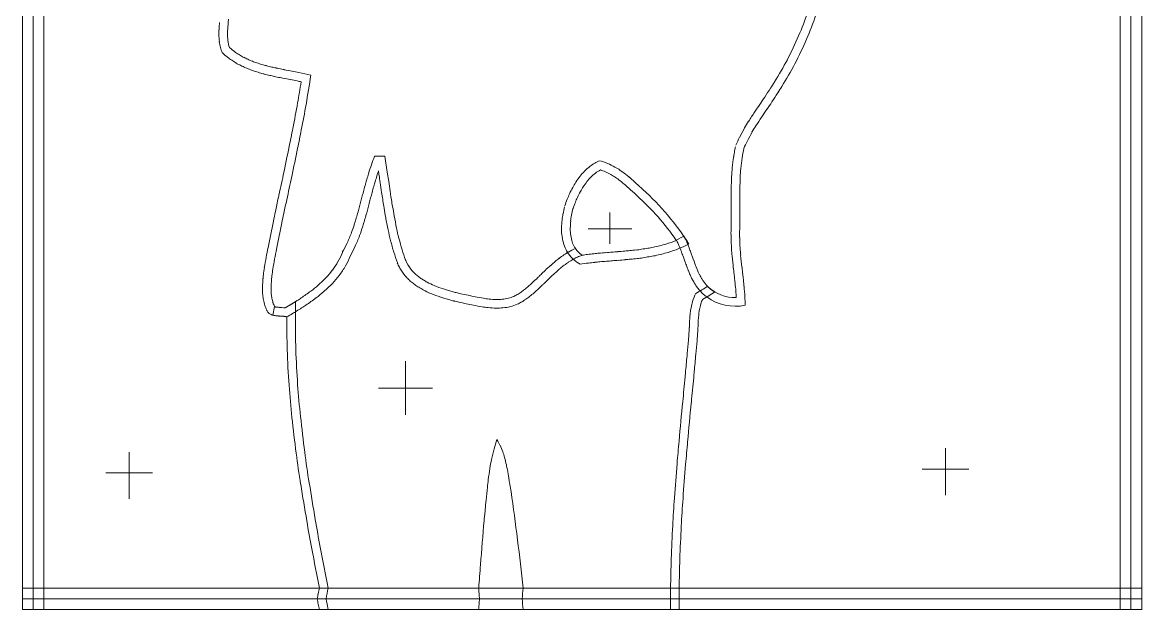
# Model space of a CAD drawing. Header units: millimetres. Extents: x 1101 to 2141, y -1815 to -275.
# Drawn here: x 1101 to 2141, y -1815 to -1269 of the extents above; entities that cross this region are included whole.
import ezdxf

# ---------------------------------------------------------------- set-up
doc = ezdxf.new("R2010")
doc.units = ezdxf.units.MM
for name, color, linetype, lineweight, true_color in [('1', 7, 'Continuous', 0, 0xffffff), ('2', 2, 'Continuous', 0, 0xffff00), ('3', 253, 'Continuous', 0, 0xa0a0a4), ('4', 5, 'Continuous', 0, 0x0000ff), ('5', 178, 'Continuous', 0, 0x000000), ('6', 1, 'Continuous', 0, 0xff0000)]:
    doc.layers.add(name, color=color, linetype=linetype, lineweight=lineweight, true_color=true_color)

msp = doc.modelspace()

# ---------------------------------------------------------------- linework, layer by layer
at = {"layer": '1'}
for p, q in [((1100.9, -1814.6), (1100.9, -274.6)), ((2140.9, -1814.6), (2140.9, -274.6)), ((2140.9, -1814.6), (1100.9, -1814.6))]:
    msp.add_line(p, q, dxfattribs=at)
at = {"layer": '2'}
for p, q in [((1100.9, -1814.6), (1100.9, -274.6)), ((2140.9, -1814.6), (2140.9, -274.6)), ((1646.8, -1474.8), (1646.8, -1445.8)), ((1626.5, -1460.8), (1667.2, -1460.8)), ((2140.9, -1814.6), (1100.9, -1814.6))]:
    msp.add_line(p, q, dxfattribs=at)
for centre, radius, start, end in [((1658.1, -1442), 49.3, 127.0026, 135.1238), ((1654.7, -1437.5), 43.6, 113.5721, 127.0026), ((1619.9, -1458.8), 63.7, 60.3603, 74.1987), ((1616.3, -1465.3), 71.2, 55.976, 60.3603), ((1672.3, -1453.9), 67.8, 141.6798, 147.4331), ((1661.6, -1445.4), 54.1, 135.1238, 141.6798), ((1602.1, -1486.3), 96.5, 52.2713, 55.976), ((1590.5, -1501.3), 115.4, 49.8865, 52.2713), ((1531.6, -1571.2), 206.9, 48.1341, 49.8865), ((1701.7, -1470.5), 101.6, 151.7599, 155.4756), ((1680.1, -1458.9), 77, 147.4331, 151.7599), ((1420.7, -1694.9), 373, 47.3058, 48.1341), ((2155.7, -898.3), 710.9, 227.3058, 227.7263), ((1514.2, -1605.6), 243.9, 32.3818, 48.0034), ((1765.3, -1496.8), 170.4, 158.1347, 160.3197), ((1716.4, -1477.2), 117.7, 155.4756, 158.1347), ((1713, -1466.9), 111.6, 166.185, 169.6608), ((1675.8, -1460.9), 73.9, 173.676, 179.2235), ((1687.5, -1462.2), 85.7, 169.6608, 173.676), ((1656.1, -1460.7), 54.3, 179.2235, 185.8473), ((1648, -1461.5), 46.1, 185.8473, 195.4159), ((1637.4, -1464.4), 35.1, 195.4159, 206.7783), ((1668.8, -1375.1), 112.3, 286.6365, 297.2741), ((1635.3, -1465.5), 32.8, 206.7783, 213.6779), ((1633.9, -1466.4), 31.1, 213.6779, 220.8244), ((1633.8, -1466.5), 31, 220.8244, 228.0512), ((1648.3, -1282.4), 207.3, 278.0456, 279.7382), ((1655.3, -1323.2), 166, 279.7382, 281.6397), ((1659.7, -1344.6), 144.1, 281.6397, 286.6365), ((1634.6, -1465.6), 32.1, 228.0512, 241.1918), ((1652.3, -1695.3), 204.3, 97.1555, 99.3477), ((1662.7, -1777.7), 287.3, 95.9868, 97.1555), ((1669, -1838.5), 348.5, 95.232, 95.9868), ((1697.6, -2150.2), 661.5, 94.6813, 95.232), ((1748.2, -2768.4), 1281.7, 94.4341, 94.6813), ((1488.7, 578.6), 2075.3, 274.4341, 274.5883), ((1587.9, -658.6), 834.2, 274.5883, 275.0444), ((1625.7, -1086.7), 404.3, 275.0444, 275.7028), ((1632.8, -1157.7), 333, 275.7028, 276.7706), ((1644.3, -1254.1), 236, 276.7706, 278.0456)]:
    msp.add_arc(centre, radius, start, end, dxfattribs=at)
at = {"layer": '3'}
for p, q in [((1100.9, -1814.6), (1100.9, -274.6)), ((2140.9, -1814.6), (2140.9, -274.6)), ((1354.7, -1542.6), (1354.7, -1528.4)), ((1200, -1711.8), (1200, -1668.2)), ((1958.7, -1708.3), (1958.7, -1664.7)), ((1937, -1684.2), (1980.3, -1684.2)), ((1178.4, -1687.7), (1221.6, -1687.7)), ((1703.1, -1814.6), (1703.1, -1794.7)), ((1385, -1814.6), (1100.9, -1814.6)), ((2140.9, -1814.6), (1703.1, -1814.6))]:
    msp.add_line(p, q, dxfattribs=at)
for centre, radius, start, end in [((2521.3, -1395.5), 1235.7, 173.9812, 174.1605), ((1534.1, -1158.5), 313.2, 336.8614, 341.199), ((1362, -1280.2), 70.6, 176.9312, 181.4017), ((1387.9, -1281.5), 96.5, 175.6293, 176.9312), ((1455.6, -1286.7), 164.4, 174.6155, 175.6293), ((1476.2, -1288.7), 185.1, 174.1605, 174.6155), ((1330, -1280.9), 38.5, 181.4017, 187.2121), ((1322.4, -1281.9), 30.9, 187.2121, 200.0002), ((1544.2, -1162.8), 302.2, 332.2179, 336.8614), ((1331.6, -1250.8), 56.5, 227.4476, 234.7223), ((1333.3, -1248.4), 59.4, 234.7223, 238.7981), ((1337.7, -1241.1), 68, 238.7981, 242.6371), ((1340.4, -1235.9), 73.8, 242.6371, 245.9494), ((1346.7, -1221.7), 89.4, 245.9494, 248.9853), ((1350.3, -1212.3), 99.5, 248.9853, 251.4725), ((1359, -1186.4), 126.8, 251.4725, 253.6933), ((1364.1, -1169), 144.9, 253.6933, 255.4049), ((1377.9, -1116.1), 199.6, 255.4049, 256.8739), ((1560.4, -1171.3), 284, 327.4314, 332.2179), ((1386.7, -1078.1), 238.6, 256.8739, 257.8771), ((1421.2, -917.5), 402.9, 257.8771, 258.6544), ((1420.8, -919.9), 400.4, 258.6544, 258.9831), ((2152.5, 2838.6), 4229.5, 258.9831, 259.0852), ((1168.7, -2263), 966.1, 78.7145, 79.0852), ((1289.7, -1656.8), 347.9, 76.8472, 78.7145), ((417.4, -1177.4), 961.8, 349.9468, 351.5916), ((1468.4, -1121.9), 388.2, 326.1115, 327.5488), ((1637.1, -1229.1), 188.4, 327.5488, 329.5905), ((1051.4, -841.8), 890.6, 325.5715, 326.1115), ((-10.8, -1101.4), 1396.7, 348.9541, 349.9468), ((2411.5, -1774), 758.3, 145.5715, 146.2182), ((1941.9, -1465.6), 196.5, 147.7646, 149.9172), ((2091.4, -1559.9), 373.2, 146.2182, 147.7646), ((-318.7, -1041.3), 1710.4, 348.3726, 348.9541), ((1913.7, -1449.2), 163.8, 149.9172, 153.279), ((1875.6, -1430.1), 121.2, 153.279, 157.2238), ((-2639.4, -563.8), 4079.7, 347.9966, 348.3726), ((1899.4, -1414.3), 139.2, 167.6539, 171.4723), ((1939.3, -1420.3), 179.5, 171.4723, 174.8117), ((-8989.8, 786.4), 10572.1, 347.93691, 347.99658), ((2092.1, -1429.1), 332.6, 177.1588, 179.0086), ((1969.3, -1423), 209.7, 174.8117, 177.1588), ((15681.7, -4486.1), 14656.5, 167.93691, 167.9799), ((2190.8, -1430.8), 431.4, 179.0086, 179.5651), ((7382.1, -2718.9), 6170.9, 167.9799, 168.09988), ((2459.4, -1432.9), 700, 179.5651, 180.0005), ((2528.4, -1432.9), 769, 180.0005, 180.1945), ((7052.9, -1417.5), 5293.5, 180.1945, 180.2682), ((568.6, -1447.8), 1190.9, 359.6869, 0.2682), ((3487.9, -1900.8), 2191.7, 168.2712, 168.9226), ((4300.7, -2069.6), 3021.9, 168.0999, 168.2712), ((1416.8, -1452.5), 342.7, 358.6122, 359.6869), ((1912.8, -1465.5), 153.5, 178.2277, 181.3908), ((1980.9, -1463.8), 221.6, 181.3908, 184.0016), ((2575.3, -1722.1), 1261.8, 168.9226, 169.7799), ((2029.3, -1460.4), 270.2, 184.0016, 185.4781), ((2461.3, -1419), 704.2, 185.4781, 186.3842), ((4370.6, -1205.4), 2625.3, 186.3842, 186.4815), ((1447.9, -1519.1), 116, 174.321, 176.9196), ((1471.5, -1521.5), 139.8, 173.0361, 174.321), ((1933.5, -1577.9), 605.2, 172.4054, 173.0361), ((418.8, -1654.3), 1351.9, 6.2943, 6.4815), ((1044.1, -1585.4), 722.8, 5.8935, 6.2943), ((1401.2, -1516.6), 69.3, 176.9196, 180.2121), ((1388.6, -1516.6), 56.7, 180.2121, 185.0132), ((1524.9, -1171.4), 403.5, 300.0122, 301.8074), ((1763.3, -1488.1), 36.7, 225.5655, 271.4404), ((1375.7, -1551.1), 389.4, 5.3499, 5.8935), ((1477.6, -1541.6), 287.1, 3.3622, 5.3499), ((1371.5, -1518.1), 39.5, 185.0132, 190.6161), ((1366.3, -1519.1), 34.2, 190.6161, 197.7287), ((1147, -1198.3), 390, 300.5364, 302.1706), ((1778.5, -1545), 57.3, 163.0977, 169.158), ((1767, -1541.5), 45.3, 152.7022, 163.0977), ((1360.3, -1521), 27.9, 197.7287, 205.4331), ((1336, -1532.6), 1.04, 205.4633, 211.3989), ((1335.4, -1532.7), 0.487, 238.529, 241.7001), ((1335.9, -1531.8), 1.5, 241.7001, 248.9319), ((1337.1, -1528.6), 4.95, 248.9319, 255.1227), ((1337.8, -1526.1), 7.55, 255.1227, 259.3991), ((1339.3, -1517.9), 15.9, 259.3991, 262.8507), ((1340.1, -1511.8), 22, 262.8507, 264.9069), ((1342.7, -1482), 51.9, 264.9069, 266.3626), ((1346.6, -1421.9), 112.2, 266.3626, 266.9822), ((1331.6, -1704.7), 171.1, 86.5255, 86.9822), ((1337.5, -1608.3), 74.4, 84.0847, 86.5255), ((1834.3, -1552.4), 113.6, 173.1939, 176.2197), ((1788.4, -1546.9), 67.4, 169.158, 173.1939), ((2061.7, -1550.1), 707.1, 179.4032, 181.8459), ((2025.2, -1563), 304.8, 177.0057, 177.5586), ((1875.5, -1555.1), 154.9, 176.2197, 177.0057), ((1526.2, -1546.4), 194.4, 355.8193, 357.5133), ((1175.2, -1531.2), 545.7, 357.5133, 357.7658), ((2402.6, -1579.1), 682.5, 177.5586, 177.7658), ((-2244, -1215.1), 3979.1, 354.7872, 354.9669), ((1647.8, -1555.3), 72.5, 353.1336, 355.8193), ((2188.7, -1546), 834.2, 181.8459, 184.0969), ((-5009, -962.9), 6755.6, 354.64933, 354.78724), ((-98986.1, 7930.4), 101152.6, 354.581457, 354.594608), ((-4092.3, -1048.7), 5834.9, 354.59461, 354.64933), ((2271.7, -1540.1), 917.4, 184.0969, 185.9532), ((11095.2, -2511.3), 9422.9, 174.58146, 174.80438), ((2506.8, -1515.5), 1153.7, 185.9532, 187.6099), ((4796.5, -1938.6), 3098.2, 174.8044, 175.1935), ((2667.1, -1494.1), 1315.5, 187.6099, 188.8689), ((4230.8, -1891), 2530.5, 175.1935, 175.9154), ((3197.4, -1411.4), 1852.1, 188.8689, 189.9308), ((3374.5, -1829.9), 1672, 175.9154, 176.8043), ((3584.7, -1343.6), 2245.4, 189.9308, 190.6021), ((3146.1, -1817.1), 1443.2, 176.8043, 178.0272), ((5757, -936.9), 4455.4, 190.6021, 191.0992), ((2823, -1806), 1119.9, 178.0272, 179.4166), ((7340, -2962.3), 6068.4, 168.90616, 169.00236), ((6310.8, -847.6), 5019.9, 190.9911, 191.0287), ((7340, -647), 6068.4, 191.02874, 191.09384)]:
    msp.add_arc(centre, radius, start, end, dxfattribs=at)
at = {"layer": '4'}
for p, q in [((1100.9, -1814.6), (1100.9, -274.6)), ((1110.9, -1814.6), (1110.9, -274.6)), ((1120.9, -1814.6), (1120.9, -274.6)), ((2120.9, -1814.6), (2120.9, -274.6)), ((2130.9, -1814.6), (2130.9, -274.6)), ((2140.9, -1814.6), (2140.9, -274.6)), ((2140.9, -1794.7), (1100.9, -1794.7)), ((2140.9, -1804.6), (1100.9, -1804.6)), ((2140.9, -1814.6), (1100.9, -1814.6))]:
    msp.add_line(p, q, dxfattribs=at)
at = {"layer": '5'}
for p, q in [((1100.9, -1814.6), (1100.9, -274.6)), ((2140.9, -1814.6), (2140.9, -274.6)), ((2140.9, -1814.6), (1100.9, -1814.6))]:
    msp.add_line(p, q, dxfattribs=at)
for centre, radius, start, end in [((1534.1, -1158.5), 321.2, 336.8614, 341.199), ((1362, -1280.2), 78.6, 176.9312, 181.4017), ((1387.9, -1281.5), 104.5, 175.6293, 176.9312), ((1455.6, -1286.7), 172.4, 174.6155, 175.6293), ((1476.2, -1288.7), 193.1, 174.1605, 174.6155), ((1330, -1280.9), 46.5, 181.4017, 187.2121), ((1322.4, -1281.9), 38.9, 187.2121, 195.6663), ((1544.2, -1162.8), 310.2, 332.2179, 336.8614), ((1314.6, -1284.1), 30.9, 195.6663, 205.1593), ((1329.4, -1253.4), 61.2, 225.7036, 230.2736), ((1331.6, -1250.8), 64.5, 230.2736, 234.7223), ((1333.3, -1248.4), 67.4, 234.7223, 238.7981), ((1337.7, -1241.1), 76, 238.7981, 242.6371), ((1340.4, -1235.9), 81.8, 242.6371, 245.9494), ((1560.4, -1171.3), 292, 327.4314, 332.2179), ((1346.7, -1221.7), 97.4, 245.9494, 248.9853), ((1350.3, -1212.3), 107.5, 248.9853, 251.4725), ((1359, -1186.4), 134.8, 251.4725, 253.6933), ((1364.1, -1169), 152.9, 253.6933, 255.4049), ((1377.9, -1116.1), 207.6, 255.4049, 256.8739), ((1386.7, -1078.1), 246.6, 256.8739, 257.8771), ((1421.2, -917.5), 410.9, 257.8771, 258.6544), ((1420.8, -919.9), 408.4, 258.6544, 258.9831), ((2152.5, 2838.6), 4237.5, 258.9831, 259.0852), ((1168.7, -2263), 958.1, 78.7145, 79.0852), ((1289.7, -1656.8), 339.9, 78.0922, 78.7145), ((417.4, -1177.4), 953.8, 349.9468, 351.1446), ((1637.1, -1229.1), 196.4, 327.5488, 329.5905), ((1468.4, -1121.9), 396.2, 326.1115, 327.5488), ((-10.8, -1101.4), 1388.7, 348.9541, 349.9468), ((2411.5, -1774), 750.3, 145.5715, 146.2182), ((1051.4, -841.8), 898.6, 325.5715, 326.1115), ((2091.4, -1559.9), 365.2, 146.2182, 147.7646), ((-318.7, -1041.3), 1702.4, 348.3726, 348.9541), ((1913.7, -1449.2), 155.8, 149.9172, 153.279), ((1941.9, -1465.6), 188.5, 147.7646, 149.9172), ((1875.6, -1430.1), 113.2, 153.279, 157.2238), ((-2639.4, -563.8), 4071.7, 347.9966, 348.3726), ((1899.4, -1414.3), 131.2, 167.6539, 171.4723), ((1939.3, -1420.3), 171.5, 171.4723, 174.8117), ((-8989.8, 786.4), 10564.1, 347.93691, 347.99658), ((1708.2, -1497.9), 291, 162.768, 163.8744), ((1634.7, -1475.1), 214.1, 161.4778, 162.768), ((393.5, -1568.2), 1050.6, 8.5897, 8.8215), ((-1113, -1795.7), 2574.2, 8.4416, 8.5897), ((1661.6, -1445.4), 46.1, 135.1238, 141.6798), ((1658.2, -1442), 41.3, 127.0026, 135.1238), ((1654.8, -1437.5), 35.6, 118.258, 127.0026), ((1623.8, -1450.3), 46.4, 66.0318, 72.2451), ((1620, -1458.8), 55.7, 60.3603, 66.0318), ((1616.3, -1465.3), 63.2, 55.976, 60.3603), ((1602.2, -1486.2), 88.5, 52.2713, 55.976), ((2092.1, -1429.1), 324.6, 177.1588, 179.0086), ((1969.3, -1423), 201.7, 174.8117, 177.1588), ((15681.7, -4486.1), 14664.5, 167.93691, 167.9799), ((2017.7, -1583.8), 612.3, 164.6143, 165.1716), ((1762.3, -1513.5), 347.4, 163.8744, 164.6143), ((30260.3, 2860.3), 29142.7, 188.44159, 188.4598), ((1680.2, -1458.9), 69, 147.4331, 151.7599), ((1672.4, -1453.9), 59.8, 141.6798, 147.4331), ((1590.6, -1501.2), 107.4, 49.8865, 52.2713), ((1531.6, -1571.2), 198.9, 48.1341, 49.8865), ((1420.8, -1694.9), 365, 47.3058, 48.1341), ((2190.8, -1430.8), 423.4, 179.0086, 179.5651), ((7382.1, -2718.9), 6178.9, 167.9799, 168.09988), ((2917.5, -1822), 1543.1, 165.1716, 165.5592), ((2368.8, -1288.1), 944.4, 188.4598, 188.5609), ((2490.8, -1269.7), 1067.8, 188.5609, 189.259), ((1716.4, -1477.2), 109.7, 155.4756, 158.1347), ((1701.8, -1470.5), 93.6, 151.7599, 155.4756), ((2155.7, -898.2), 718.9, 227.3058, 227.7263), ((1514.3, -1605.5), 235.9, 34.6043, 48.0034), ((2459.4, -1432.9), 692, 179.5651, 180.0005), ((2528.4, -1432.9), 761, 180.0005, 180.1945), ((4300.7, -2069.6), 3029.9, 168.0999, 168.2712), ((880.7, -1297.5), 560.2, 344.4915, 345.5592), ((1921.3, -1362.6), 490.7, 189.259, 190.2889), ((1713.1, -1466.8), 103.6, 166.185, 169.6608), ((1765.4, -1496.8), 162.4, 158.1347, 160.3197), ((7052.9, -1417.5), 5285.5, 180.1945, 180.2682), ((568.6, -1447.8), 1198.9, 359.6869, 0.2682), ((3487.9, -1900.8), 2199.7, 168.2712, 168.9226), ((1116.7, -1363), 315.2, 342.3178, 344.4915), ((1833.2, -1378.5), 401.2, 190.2889, 191.9886), ((1675.9, -1460.9), 65.9, 173.676, 179.2235), ((1687.5, -1462.2), 77.7, 169.6608, 173.676), ((1416.8, -1452.5), 350.7, 358.6122, 359.6869), ((1249.9, -1405.4), 175.5, 339.4046, 342.3178), ((1713.9, -1403.9), 279.3, 191.9886, 194.026), ((1656.2, -1460.6), 46.3, 179.2235, 185.8473), ((1648.1, -1461.5), 38.1, 185.8473, 195.4159), ((1912.8, -1465.5), 145.5, 178.2277, 181.3908), ((1276.2, -1415.3), 147.4, 335.0682, 339.4046), ((1679.8, -1412.4), 244.1, 194.026, 196.733), ((1637.4, -1464.4), 27.1, 195.4159, 206.7783), ((1635.4, -1465.4), 24.8, 206.7783, 213.6779), ((1648.9, -1503.5), 67.7, 25.2685, 28.2029), ((1624.1, -1515.2), 95.1, 22.7931, 25.2685), ((1980.9, -1463.8), 213.6, 181.3908, 184.0016), ((2575.3, -1722.1), 1269.8, 168.9226, 169.7799), ((1339.2, -1460.5), 71, 330.6664, 338.8327), ((1308.2, -1430.2), 112.1, 330.0952, 335.0682), ((1632.5, -1426.6), 194.7, 196.733, 199.7643), ((1641.5, -1540.7), 59.1, 114.9019, 119.6357), ((1634, -1466.4), 23.1, 213.6779, 220.8244), ((1633.9, -1466.4), 23, 220.8244, 228.0512), ((1638.9, -1535.2), 53, 109.9014, 114.9019), ((1634.7, -1465.6), 24.1, 228.0512, 235.1019), ((1605.4, -1523.1), 115.4, 21.1944, 22.7931), ((1516.1, -1557.7), 211.1, 20.0125, 21.1944), ((1360.2, -1614.5), 377, 19.437, 20.0125), ((2029.3, -1460.4), 262.2, 184.0016, 185.4781), ((2461.3, -1419), 696.2, 185.4781, 186.3842), ((1933.5, -1577.9), 613.2, 172.4054, 173.0361), ((1332.3, -1456.6), 78.9, 322.9195, 330.6664), ((1489.9, -1475.9), 43.9, 202.2035, 207.9857), ((1489.6, -1476), 43.5, 207.9857, 213.7931), ((1688.2, -1601.7), 136, 129.8537, 132.0455), ((1660.5, -1568.6), 92.9, 127.2012, 129.8537), ((1653.2, -1558.9), 80.7, 123.6352, 127.2012), ((1644, -1545.1), 64.2, 119.6357, 123.6352), ((2692.2, -1144.4), 1035.5, 199.437, 199.6465), ((2022.6, -1383.5), 324.4, 199.6465, 200.4499), ((1852.9, -1446.8), 143.4, 200.4499, 201.6584), ((4370.6, -1205.4), 2617.3, 186.3842, 186.4815), ((1447.9, -1519.1), 124, 174.321, 176.9196), ((1471.5, -1521.5), 147.8, 173.0361, 174.321), ((1325.8, -1451.7), 87, 316.5354, 322.9195), ((1490.2, -1475.6), 44.3, 213.7931, 219.4079), ((1492.8, -1473.5), 47.7, 219.4079, 224.8177), ((1494.7, -1471.6), 50.4, 224.8177, 229.676), ((2197.4, -2132), 871.3, 134.1894, 134.3456), ((1858.1, -1782.9), 384.5, 133.3366, 134.1894), ((1709.4, -1625.3), 167.7, 132.0455, 133.3366), ((1827.3, -1456.9), 115.8, 201.6584, 203.7149), ((1792.9, -1472), 78.3, 203.7149, 206.2167), ((1783.2, -1476.8), 67.4, 206.2167, 209.6399), ((418.8, -1654.3), 1359.9, 6.2943, 6.4815), ((1044.1, -1585.4), 730.8, 5.8935, 6.2943), ((1401.2, -1516.6), 77.3, 176.9196, 180.2121), ((1388.6, -1516.6), 64.7, 180.2121, 185.0132), ((1306.2, -1433.1), 114, 310.9589, 316.5354), ((1499.5, -1466), 57.7, 229.676, 234.2161), ((1502.2, -1462.2), 62.4, 234.2161, 238.1074), ((1508.3, -1452.5), 73.8, 238.1074, 241.6841), ((1512.9, -1443.9), 83.6, 241.6841, 247.1706), ((1489.4, -1419.1), 133.4, 310.6992, 312.4436), ((1417.8, -1340.9), 239.4, 312.4436, 313.7456), ((1350.9, -1271.1), 336.1, 313.7456, 314.0705), ((1063.9, -974.6), 748.7, 314.0705, 314.2882), ((-68.5, 186.3), 2370.5, 314.2882, 314.3456), ((1770.1, -1484.3), 52.3, 209.6399, 213.5265), ((1766, -1487), 47.4, 213.5265, 218.2684), ((1761, -1491), 41, 218.2684, 223.3656), ((1375.7, -1551.1), 397.4, 5.3499, 5.8935), ((1477.6, -1541.6), 295.1, 3.4046, 5.3499), ((1371.5, -1518.1), 47.5, 185.0132, 190.6161), ((1366.3, -1519.1), 42.2, 190.6161, 197.7287), ((1253.2, -1365), 200.3, 303.687, 306.958), ((1293.2, -1418.1), 133.9, 306.958, 310.9589), ((1528, -1408), 122.5, 247.1706, 251.7022), ((1535, -1386.9), 144.7, 251.7022, 253.3514), ((1545.8, -1350.6), 182.6, 253.3514, 254.8194), ((1552.3, -1326.8), 207.3, 254.8194, 255.9389), ((1572.4, -1246.4), 290.2, 255.9389, 256.8852), ((1527.7, -1467.3), 71.8, 300.985, 304.9512), ((1522.5, -1459.9), 80.8, 304.9512, 308.0522), ((1504, -1436.2), 110.9, 308.0522, 310.6992), ((1759.8, -1492.1), 39.4, 223.3656, 228.9155), ((1759.1, -1492.8), 38.4, 228.9155, 234.5356), ((1763.3, -1488.1), 44.7, 233.7353, 281.8694), ((1595.9, -1534.5), 176.6, 0.8901, 3.4046), ((1360.3, -1521), 35.9, 197.7287, 205.4331), ((1336, -1532.6), 9.04, 205.4633, 214.0058), ((1335, -1533.3), 7.77, 214.0058, 223.2196), ((1334.9, -1533.4), 7.64, 223.2196, 232.7023), ((1147, -1198.3), 398, 300.9625, 301.6029), ((1180.6, -1252.9), 333.9, 301.6029, 302.5639), ((1228.7, -1328.3), 244.5, 302.5639, 303.687), ((1430.5, -1910.1), 388.6, 77.696, 78.711), ((1610.8, -1083.5), 457.4, 257.696, 258.5584), ((1561.8, -1325.4), 210.6, 258.5584, 260.7596), ((1544.6, -1431), 103.6, 260.7596, 263.8977), ((1542.5, -1451.2), 83.3, 263.8977, 269.0866), ((1542.1, -1477.8), 56.7, 269.0866, 275.3765), ((1542.7, -1485.1), 49.4, 275.3765, 283.683), ((1544.5, -1492.2), 42, 283.683, 292.6904), ((1534, -1477.7), 59.6, 296.6322, 300.985), ((1335.4, -1532.7), 8.49, 232.7023, 241.7001), ((1335.9, -1531.8), 9.5, 241.7001, 248.9319), ((1337.1, -1528.6), 13, 248.9319, 255.1227), ((1337.8, -1526.1), 15.6, 255.1227, 259.3991), ((1339.3, -1517.9), 23.9, 259.3991, 262.8507), ((1340.1, -1511.8), 30, 262.8507, 264.9069), ((1342.7, -1482), 59.9, 264.9069, 266.3626), ((1346.6, -1421.9), 120.2, 266.3626, 266.9822), ((1331.6, -1704.7), 163.1, 86.5255, 86.9822), ((1337.5, -1608.3), 66.4, 85.1843, 86.5255), ((1340.6, -1571.9), 30, 83.1871, 85.1843), ((1341.4, -1565.2), 23.2, 79.5765, 83.1871), ((1343, -1556.3), 14.1, 74.9536, 79.5765), ((986.2, -930.3), 710.6, 300.4833, 300.9625)]:
    msp.add_arc(centre, radius, start, end, dxfattribs=at)
at = {"layer": '6'}
for p, q in [((1100.9, -1814.6), (1100.9, -274.6)), ((2140.9, -1814.6), (2140.9, -274.6)), ((1428.1, -1393.4), (1437.6, -1393.4)), ((1708.5, -1471.5), (1715.5, -1467.8)), ((1335.1, -1533), (1333.5, -1541)), ((1456.8, -1633.8), (1456.8, -1583.8)), ((1431.8, -1608.8), (1481.8, -1608.8)), ((2140.9, -1814.6), (1100.9, -1814.6))]:
    msp.add_line(p, q, dxfattribs=at)
for centre, radius, start, end in [((1634.7, -1475.1), 222.1, 158.4341, 162.768), ((393.5, -1568.2), 1058.6, 8.5897, 9.5011), ((1708.2, -1497.9), 299, 162.768, 163.8744), ((-1113, -1795.7), 2582.2, 8.4416, 8.5897), ((2017.7, -1583.8), 620.3, 164.6143, 165.1716), ((1762.3, -1513.5), 355.4, 163.8744, 164.6143), ((30260.3, 2860.3), 29134.7, 188.44159, 188.4598), ((2917.5, -1822), 1551.1, 165.1716, 165.5592), ((2368.8, -1288.1), 936.4, 188.4598, 188.5609), ((2490.8, -1269.7), 1059.8, 188.5609, 189.259), ((1116.7, -1363), 307.2, 342.3178, 344.4915), ((880.7, -1297.5), 552.2, 344.4915, 345.5592), ((1921.3, -1362.6), 482.7, 189.259, 190.2889), ((1833.2, -1378.5), 393.2, 190.2889, 191.9886), ((1276.2, -1415.3), 139.4, 335.0682, 339.4046), ((1249.9, -1405.4), 167.5, 339.4046, 342.3178), ((1713.9, -1403.9), 271.3, 191.9886, 194.026), ((1308.2, -1430.2), 104.1, 329.7549, 335.0682), ((1679.8, -1412.4), 236.1, 194.026, 196.733), ((1659.7, -1344.6), 136.1, 281.6397, 286.6365), ((1668.8, -1375.1), 104.3, 286.6365, 292.3455), ((1648.9, -1503.5), 75.7, 25.2685, 28.2029), ((1624.1, -1515.2), 103.1, 22.7931, 25.2685), ((1605.4, -1523.1), 123.4, 21.1944, 22.7931), ((1339.2, -1460.5), 63, 330.6664, 339.3824), ((1632.5, -1426.6), 186.7, 196.733, 199.7643), ((1653.2, -1558.9), 88.7, 123.6352, 127.2012), ((1644, -1545.1), 72.2, 119.6357, 123.6352), ((1641.5, -1540.7), 67.1, 113.4482, 119.6357), ((1634, -1466.3), 23.1, 213.7642, 224.5105), ((1634.5, -1465.8), 23.8, 224.5105, 235.1019), ((1652.4, -1695.3), 212.3, 97.1555, 98.534), ((1662.7, -1777.7), 295.3, 95.9868, 97.1555), ((1669.1, -1838.5), 356.5, 95.232, 95.9868), ((1697.6, -2150.2), 669.5, 94.6813, 95.232), ((1748.3, -2768.4), 1289.7, 94.4341, 94.6813), ((1488.7, 578.6), 2067.3, 274.4341, 274.5883), ((1588, -658.5), 826.2, 274.5883, 275.0444), ((1625.8, -1086.7), 396.3, 275.0444, 275.7028), ((1632.9, -1157.7), 325, 275.7028, 276.7706), ((1644.3, -1254.1), 228, 276.7706, 278.0456), ((1648.3, -1282.4), 199.3, 278.0456, 279.7382), ((1655.3, -1323.2), 158, 279.7382, 281.6397), ((1516.1, -1557.7), 219.1, 20.0125, 21.1944), ((1360.2, -1614.5), 385, 19.437, 20.0125), ((2692.2, -1144.4), 1027.5, 199.437, 199.6465), ((1332.3, -1456.6), 70.9, 322.9195, 330.6664), ((1489.9, -1475.9), 35.9, 202.2035, 207.9857), ((1489.6, -1476), 35.5, 207.9857, 213.7931), ((1490.2, -1475.6), 36.3, 213.7931, 219.4079), ((1858.1, -1782.9), 392.5, 133.3366, 134.1894), ((1709.4, -1625.3), 175.7, 132.0455, 133.3366), ((1688.2, -1601.7), 144, 129.8537, 132.0455), ((1660.5, -1568.6), 100.9, 127.2012, 129.8537), ((2022.6, -1383.5), 316.4, 199.6465, 200.4499), ((1852.9, -1446.8), 135.4, 200.4499, 201.6584), ((1827.3, -1456.9), 107.8, 201.6584, 203.7149), ((1306.2, -1433.1), 106, 310.9589, 316.5354), ((1325.8, -1451.7), 79, 316.5354, 322.9195), ((1492.8, -1473.5), 39.7, 219.4079, 224.8177), ((1494.7, -1471.6), 42.4, 224.8177, 229.676), ((1499.5, -1466), 49.7, 229.676, 234.2161), ((1502.2, -1462.2), 54.4, 234.2161, 238.1074), ((1350.9, -1271.1), 328.1, 313.7456, 314.0705), ((1063.9, -974.6), 740.7, 314.0705, 314.2882), ((-68.5, 186.3), 2362.5, 314.2882, 314.3456), ((2197.4, -2132), 879.3, 134.1894, 134.3456), ((1792.9, -1472), 70.3, 203.7149, 206.2167), ((1783.2, -1476.8), 59.4, 206.2167, 209.6399), ((1770.1, -1484.3), 44.3, 209.6399, 213.5265), ((1293.2, -1418.1), 125.9, 306.958, 310.9589), ((1508.3, -1452.5), 65.8, 238.1074, 241.6841), ((1512.9, -1443.9), 75.6, 241.6841, 247.1706), ((1528, -1408), 114.5, 247.1706, 251.7022), ((1535, -1386.9), 136.7, 251.7022, 253.3514), ((1545.8, -1350.6), 174.6, 253.3514, 254.8194), ((1522.5, -1459.9), 72.8, 304.9512, 308.0522), ((1504, -1436.2), 102.9, 308.0522, 310.6992), ((1489.4, -1419.1), 125.4, 310.6992, 312.4436), ((1417.8, -1340.9), 231.4, 312.4436, 313.7456), ((1766, -1487), 39.4, 213.5265, 218.2684), ((1761, -1491), 33, 218.2684, 223.3656), ((1759.8, -1492.1), 31.4, 223.3656, 240.6888), ((1180.6, -1252.9), 325.9, 301.6029, 302.5639), ((1228.7, -1328.3), 236.5, 302.5639, 303.687), ((1253.2, -1365), 192.3, 303.687, 306.958), ((1552.3, -1326.8), 199.3, 254.8194, 255.9389), ((1572.4, -1246.4), 282.2, 255.9389, 256.8852), ((1430.5, -1910.1), 396.6, 77.696, 78.711), ((1610.8, -1083.5), 449.4, 257.696, 258.5584), ((1561.8, -1325.4), 202.6, 258.5584, 260.7596), ((1544.6, -1431), 95.6, 260.7596, 263.8977), ((1542.5, -1451.2), 75.3, 263.8977, 269.0866), ((1542.1, -1477.8), 48.7, 269.0866, 275.3765), ((1542.7, -1485.1), 41.4, 275.3765, 283.683), ((1544.5, -1492.2), 34, 283.683, 292.6904), ((1534, -1477.7), 51.6, 296.6322, 300.985), ((1527.7, -1467.3), 63.8, 300.985, 304.9512), ((1767, -1541.5), 37.3, 156.1269, 163.0977), ((1524.9, -1171.4), 411.5, 300.3577, 302.2329), ((1336, -1532.6), 1.04, 205.4633, 211.3989), ((1335.4, -1532.7), 0.487, 238.529, 241.7001), ((1335.9, -1531.8), 1.5, 241.7001, 248.9319), ((1337.1, -1528.6), 4.95, 248.9319, 255.1227), ((1337.8, -1526.1), 7.55, 255.1227, 259.3991), ((1339.3, -1517.9), 15.9, 259.3991, 262.8507), ((1340.1, -1511.8), 22, 262.8507, 264.9069), ((1342.7, -1482), 51.9, 264.9069, 266.3626), ((1346.6, -1421.9), 112.2, 266.3626, 266.9822), ((1331.6, -1704.7), 171.1, 86.5255, 86.9822), ((1337.5, -1608.3), 74.4, 84.0847, 86.5255), ((1147, -1198.3), 390, 300.5364, 301.6029), ((1788.4, -1546.9), 59.4, 169.158, 173.1939), ((1778.5, -1545), 49.3, 163.0977, 169.158), ((1337.6, -1526.8), 14.8, 253.9055, 259.4631), ((1339.6, -1516.1), 25.6, 259.4631, 263.6827), ((1340.4, -1508.8), 33, 263.6827, 265.7204), ((1346.2, -1431.3), 110.8, 265.7204, 266.8323), ((1329.1, -1740.6), 199.1, 86.1558, 86.8323), ((1340.1, -1576.1), 34.1, 84.5226, 86.1558), ((1340.8, -1569.6), 27.6, 80.5155, 84.5226), ((1342.9, -1556.5), 14.3, 74.9536, 80.5155), ((2061.7, -1550.1), 715.1, 179.4032, 181.8459), ((2025.2, -1563), 296.8, 177.0057, 177.5586), ((1875.5, -1555.1), 146.9, 176.2197, 177.0057), ((1834.3, -1552.4), 105.6, 173.1939, 176.2197), ((1526.2, -1546.4), 202.4, 355.8193, 357.5133), ((1175.2, -1531.2), 553.7, 357.5133, 357.7658), ((2402.6, -1579.1), 674.5, 177.5586, 177.7658), ((-2244, -1215.1), 3987.1, 354.7872, 354.9669), ((1647.8, -1555.3), 80.5, 353.1336, 355.8193), ((2188.7, -1546), 842.2, 181.8459, 184.0969), ((-5009, -962.9), 6763.6, 354.64933, 354.78724), ((-98986.1, 7930.4), 101160.6, 354.581457, 354.594608), ((-4092.3, -1048.7), 5842.9, 354.59461, 354.64933), ((2271.7, -1540.1), 925.4, 184.0969, 185.9532), ((11095.2, -2511.3), 9414.9, 174.58146, 174.80438), ((2506.8, -1515.5), 1161.7, 185.9532, 187.6099), ((1669.9, -1700.4), 135.4, 161.185, 164.9736), ((1497.3, -1684.9), 52.6, 25.9001, 32.376), ((1486.4, -1690.3), 64.8, 20.0653, 25.9001), ((4796.5, -1938.6), 3090.2, 174.8044, 175.1935), ((2667.1, -1494.1), 1323.5, 187.6099, 188.8689), ((1705, -1709.9), 171.7, 164.9736, 168.3375), ((1476.9, -1693.7), 74.9, 15.7679, 20.0653), ((1439.5, -1704.3), 113.7, 12.281, 15.7679), ((1830.9, -1731.4), 299.5, 170.8019, 172.8085), ((1731.3, -1715.3), 198.6, 168.3375, 170.8019), ((1412.5, -1710.2), 141.3, 10.3706, 12.281), ((1167.9, -1754.9), 390, 9.2206, 10.3706), ((4230.8, -1891), 2522.5, 175.1935, 175.9154), ((1899.8, -1740.1), 368.9, 172.8085, 173.9079), ((-125.7, -1964.9), 1700.5, 9.115, 9.2206), ((3197.4, -1411.4), 1860.1, 188.8689, 189.9308), ((2579.1, -1812.6), 1052.1, 173.9079, 174.5589), ((2202.8, -1591.3), 657.8, 189.115, 189.3881), ((1914.1, -1639.1), 365.1, 189.3881, 189.9538), ((1750.9, -1667.7), 199.4, 189.9538, 190.7193), ((-1577.4, -2145.7), 3163.2, 6.3715, 8.0121), ((-50224.1, 3216.9), 51990.1, 354.54922, 354.55893), ((3374.5, -1829.9), 1664, 175.9154, 176.8043), ((640.4, -1635.4), 894.7, 354.0798, 354.4274), ((1201.6, -1690.2), 330.8, 354.4274, 354.5492), ((3584.7, -1343.6), 2253.4, 189.9308, 190.6021), ((22027.4, -3398.3), 20565.2, 175.35203, 175.46706), ((1026, -1675.4), 507, 353.6179, 354.0798), ((3146.1, -1817.1), 1435.2, 176.8043, 178.0272), ((5757, -936.9), 4463.4, 190.6021, 191.079), ((2823, -1806), 1111.9, 178.0272, 179.4166), ((7225.4, -2224.7), 5716.7, 175.4671, 175.6852), ((7340, -2962.3), 6076.4, 168.92096, 168.97126), ((7269.7, -1361.2), 5761.2, 184.31477, 184.36326), ((-1577.4, -1443.6), 3163.2, 353.4462, 353.6285), ((2781.8, -1783.7), 1070.7, 180.5834, 180.8485), ((6310.8, -2761.7), 5027.9, 168.9713, 169.0266), ((6310.8, -847.6), 5027.9, 190.9734, 191.0287), ((7340, -647), 6076.4, 191.02874, 191.07904), ((7941.4, -1310), 6434.8, 184.36326, 184.40914), ((7941.4, -2299.3), 6434.8, 175.59086, 175.63674), ((-1577.4, -2165.7), 3163.2, 6.3715, 6.5538), ((2823.1, -1783.1), 1112.1, 180.8485, 181.1085), ((2823.1, -1826.2), 1112.1, 178.8915, 179.1515), ((7269.7, -2248.1), 5761.2, 175.63674, 175.68523), ((2781.8, -1825.6), 1070.7, 179.1515, 179.4166)]:
    msp.add_arc(centre, radius, start, end, dxfattribs=at)

doc.saveas('drawing.dxf')
